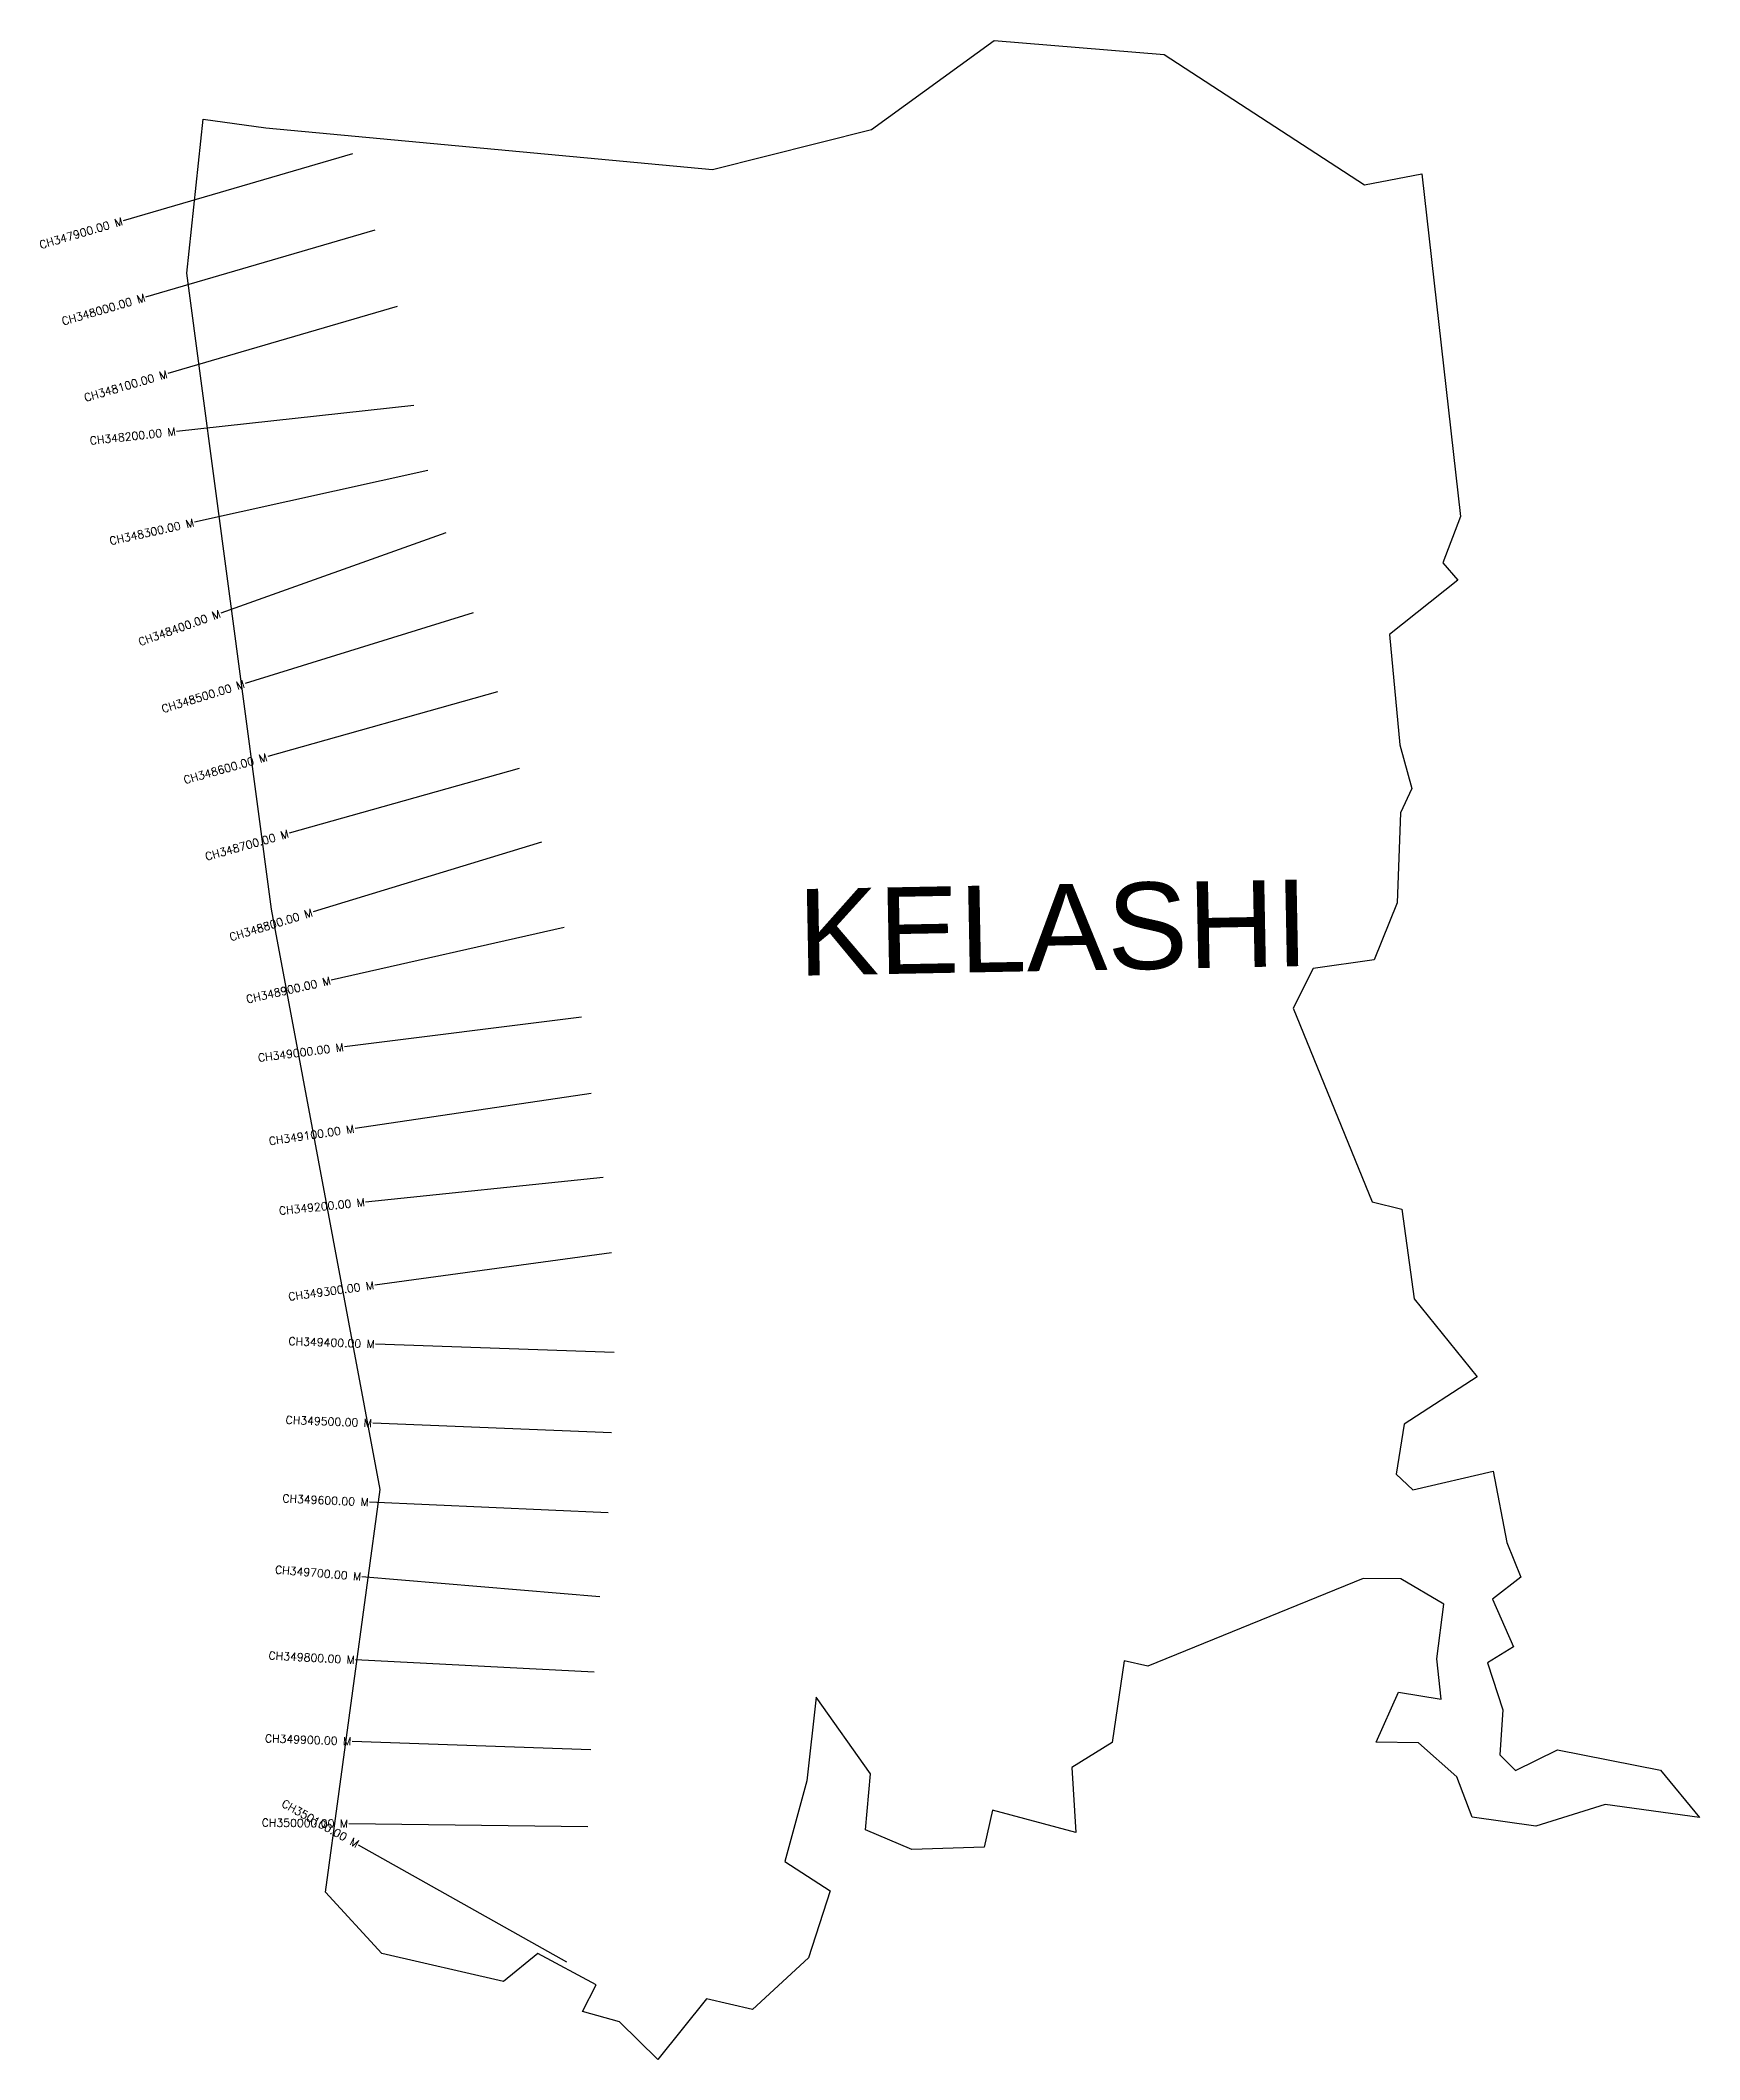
# Model space of a CAD drawing. Header units: metres. Extents: x 293351 to 295436, y 1981150 to 1983687.
import ezdxf
from ezdxf.enums import TextEntityAlignment as Align

# ---------------------------------------------------------------- set-up
doc = ezdxf.new("R2010")
doc.units = ezdxf.units.M
doc.header["$MEASUREMENT"] = 0
for name, color, linetype in [('CS', 134, 'Continuous'), ('CSMark', 6, 'Continuous'), ('VILLAGE NAME', 250, 'Continuous')]:
    doc.layers.add(name, color=color, linetype=linetype)
doc.styles.get("Standard").update_dxf_attribs({"font": 'simplex.shx'})

msp = doc.modelspace()

# ---------------------------------------------------------------- linework, layer by layer
at = {"color": 6, "flags": 128}
for points in [[(294762.9, 1983669), (295014.6, 1983505.3), (295086.8, 1983519), (295135.1, 1983088.5), (295112.8, 1983030.5), (295131.9, 1983008.7), (295046, 1982940.3), (295058.8, 1982801.7), (295074.1, 1982746.8), (295059.8, 1982716.6), (295055.5, 1982603.3), (295026.6, 1982531.9), (294950.1, 1982520.7), (294925, 1982471.1), (295024.3, 1982227.8), (295061.6, 1982218.7), (295077, 1982105.9), (295156.3, 1982008), (295064.6, 1981948.4), (295054.4, 1981885.7), (295075.5, 1981865.9), (295176.3, 1981889.6), (295193.4, 1981800.1), (295211.1, 1981756.3), (295175.4, 1981728.7), (295201.7, 1981668.9), (295169.1, 1981648.8), (295188.5, 1981589.7), (295184.5, 1981533.3), (295204.3, 1981513.5), (295257, 1981539.4), (295386.5, 1981514.1), (295435.5, 1981454.6), (295317, 1981470.8), (295229.7, 1981443.6), (295149.9, 1981454.8), (295130.7, 1981505.5), (295082.5, 1981548.3), (295029.3, 1981549.3), (295057.3, 1981612), (295111.1, 1981603), (295105.5, 1981653.9), (295114.2, 1981722.4), (295060.1, 1981754.3), (295012.9, 1981754.9), (294742.4, 1981644.8), (294712.8, 1981651.4), (294697.8, 1981548.6), (294646.8, 1981517.2), (294652.2, 1981435.6), (294547.2, 1981463.9), (294537, 1981417.5), (294445.9, 1981414.4), (294387.7, 1981439.2), (294394, 1981509.4), (294326, 1981605.6), (294314.1, 1981500.5), (294286.5, 1981399.5), (294343.5, 1981362.3), (294316.1, 1981278.3), (294246, 1981213.5), (294188.1, 1981226.8), (294126.9, 1981150.5), (294079, 1981198.1), (294032.4, 1981211.1), (294049.5, 1981244.3), (293976.4, 1981283.7), (293933.3, 1981248.4), (293780.4, 1981283.6), (293709.5, 1981360.8), (293778.3, 1981866.6), (293641.6, 1982595.3), (293535.2, 1983394.1), (293556, 1983587.6), (293634.7, 1983576.8), (294195.8, 1983524.4), (294395.2, 1983574.7), (294549.4, 1983686.6)], [(294549.4, 1983686.6), (294762.9, 1983669)]]:
    msp.add_lwpolyline(points, dxfattribs=at)
at = {"layer": 'CS'}
for p, q in [((293743.6, 1983544.2), (293455.6, 1983460)), ((293771.6, 1983448.2), (293483.6, 1983364.1)), ((293799.6, 1983352.2), (293511.7, 1983268.1)), ((293820.6, 1983227.9), (293522.3, 1983195.5)), ((293838, 1983146.4), (293545.2, 1983081.3)), ((293860.6, 1983068.2), (293578, 1982967.3)), ((293895.2, 1982967.6), (293608.6, 1982878.9)), ((293925.7, 1982868.4), (293637, 1982787)), ((293952.9, 1982772.1), (293664.1, 1982690.7)), ((293980.9, 1982679.6), (293694, 1982591.9)), ((294009.4, 1982572.2), (293716.8, 1982506.1)), ((294031, 1982459.8), (293733.4, 1982422.3)), ((294043.4, 1982363.9), (293746.7, 1982319.9)), ((294058.5, 1982258.3), (293760, 1982227.6)), ((294068.7, 1982163.7), (293771.4, 1982123.3)), ((294072.3, 1982038.5), (293772.5, 1982049)), ((294068.7, 1981937.9), (293768.9, 1981949.7)), ((294064.6, 1981837.3), (293764.8, 1981850.5)), ((294054.3, 1981731.9), (293755.4, 1981756.9)), ((294047, 1981637), (293747.4, 1981652.5)), ((294042.7, 1981539.5), (293742.9, 1981550.1)), ((294038.9, 1981443), (293738.9, 1981446.8)), ((294012.6, 1981272.8), (293751.2, 1981419.9))]:
    msp.add_line(p, q, dxfattribs=at)

# ---------------------------------------------------------------- texts
at = {"layer": 'CSMark'}
for s, rotation, p in [('CH347900.00 M', 16.2813, (293454.6, 1983459.8)), ('CH348000.00 M', 16.2813, (293482.7, 1983363.8)), ('CH348100.00 M', 16.2813, (293510.7, 1983267.8)), ('CH348200.00 M', 6.1947, (293521.3, 1983195.4)), ('CH348300.00 M', 12.5232, (293544.2, 1983081.1)), ('CH348400.00 M', 19.6418, (293577.1, 1982967)), ('CH348500.00 M', 17.2041, (293607.6, 1982878.6)), ('CH348600.00 M', 15.7426, (293636, 1982786.7)), ('CH348700.00 M', 15.7426, (293663.1, 1982690.5)), ('CH348800.00 M', 16.991, (293693, 1982591.6)), ('CH348900.00 M', 12.7391, (293715.8, 1982505.9)), ('CH349000.00 M', 7.1839, (293732.4, 1982422.2)), ('CH349100.00 M', 8.4348, (293745.7, 1982319.8)), ('CH349200.00 M', 5.8621, (293759, 1982227.5)), ('CH349300.00 M', 7.7424, (293770.4, 1982123.2)), ('CH349400.00 M', 357.9902, (293771.5, 1982049.1)), ('CH349500.00 M', 357.7488, (293767.9, 1981949.8)), ('CH349600.00 M', 357.4836, (293763.8, 1981850.6)), ('CH349700.00 M', 355.2218, (293754.4, 1981757)), ('CH349800.00 M', 357.0429, (293746.4, 1981652.5)), ('CH349900.00 M', 357.9762, (293741.9, 1981550.2)), ('CH350100.00 M', 330.6339, (293750.3, 1981420.4)), ('CH350000.00 M', 359.2747, (293737.9, 1981446.8))]:
    msp.add_text(s, height=10, rotation=rotation, dxfattribs=at).set_placement(p, align=Align.MIDDLE_RIGHT)
at = {"layer": 'VILLAGE NAME', "insert": (294301.7, 1982620.5), "char_height": 108.748, "attachment_point": 1, "rotation": 1.1028}
msp.add_mtext_dynamic_manual_height_columns('{\\fArial|b0|i0|c0|p34;KELASHI}', width=1571.314, gutter_width=543.7, heights=[0], dxfattribs=at)

doc.saveas('drawing.dxf')
